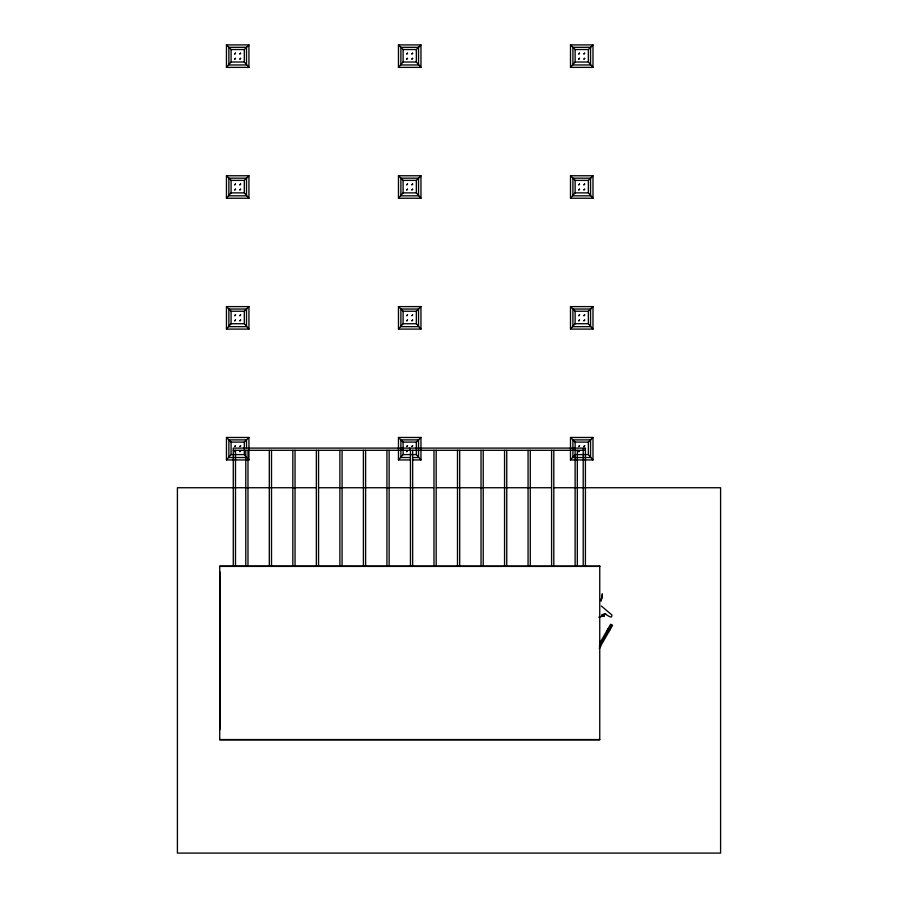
<?xml version="1.0" encoding="UTF-8"?>
<svg xmlns="http://www.w3.org/2000/svg" width="898" height="898" viewBox="0 0 898 898"><rect width="100%" height="100%" fill="white"/><g stroke="black" fill="none" stroke-linecap="round" stroke-linejoin="round"><path stroke-width="1.35" d="M601.435 599.292L602.266 593.645M599.729 643.192L610.651 624.267L612.559 625.378L599.325 648.289M599.314 646.1L611.605 624.817M599.482 648.378L600.762 646.156M226.453 44.9L231.078 49.525L231.078 62.018L226.453 67.384L248.937 67.384L248.937 44.9L226.453 44.9L226.453 67.384M226.453 175.761L231.078 180.386L231.078 192.879L226.453 198.233L226.453 175.761L248.937 175.761L248.937 198.233L226.453 198.233M398.476 44.9L403.101 49.525L403.101 62.018L398.476 67.384L398.476 44.9L420.96 44.9L420.96 67.384L398.476 67.384M226.453 306.611L231.078 311.236L231.078 323.729L226.453 329.095L226.453 306.611L248.937 306.611L248.937 329.095L226.453 329.095M398.476 175.761L403.101 180.386L403.101 192.879L398.476 198.233L398.476 175.761L420.96 175.761L420.96 198.233L398.476 198.233M226.453 437.472L231.078 442.097L231.078 454.59L226.453 459.944L226.453 437.472L248.937 437.472L248.937 459.944L226.453 459.944M570.499 44.9L575.124 49.525L575.124 62.018L570.499 67.384L592.983 67.384L592.983 44.9L570.499 44.9L570.499 67.384M398.476 306.611L403.101 311.236L403.101 323.729L398.476 329.095L398.476 306.611L420.96 306.611L420.96 329.095L398.476 329.095M570.499 175.761L575.124 180.386L575.124 192.879L570.499 198.233L570.499 175.761L592.983 175.761L592.983 198.233L570.499 198.233M398.476 459.944L398.476 437.472L403.101 442.097L403.101 454.59L398.476 459.944L410.375 459.944M570.499 306.611L575.124 311.236L575.124 323.729L570.499 329.095L592.983 329.095L592.983 306.611L570.499 306.611L570.499 329.095M575.124 454.59L570.499 459.944L570.499 437.472L592.983 437.472L592.983 459.944L570.499 459.944M231.078 49.525L244.312 49.525L248.937 44.9M231.078 180.386L244.312 180.386L248.937 175.761M403.101 49.525L416.335 49.525L420.96 44.9M231.078 311.236L244.312 311.236L248.937 306.611M403.101 180.386L416.335 180.386L420.96 175.761M575.124 49.525L588.358 49.525L592.983 44.9M231.078 442.097L244.312 442.097L248.937 437.472M403.101 311.236L416.335 311.236L420.96 306.611M575.124 180.386L588.358 180.386L592.983 175.761M403.101 442.097L416.335 442.097L420.96 437.472L420.96 459.944L413.024 459.944M575.124 311.236L588.358 311.236L592.983 306.611M570.499 437.472L575.124 442.097L588.358 442.097L592.983 437.472M598.775 617.173L604.242 615.938L603.029 615.601M601.84 614.558L606.161 614.21M231.078 62.018L244.312 62.018L248.937 67.384M403.101 62.018L416.335 62.018L420.96 67.384M575.124 62.018L588.358 62.018L592.983 67.384M231.078 192.879L244.312 192.879L248.937 198.233M403.101 192.879L416.335 192.879L420.96 198.233M575.124 192.879L588.358 192.879L592.983 198.233M231.078 323.729L244.312 323.729L248.937 329.095M403.101 323.729L416.335 323.729L420.96 329.095M575.124 323.729L588.358 323.729L592.983 329.095M398.476 437.472L420.96 437.472M585.417 448.529L583.206 448.529L583.206 565.965M233.278 450.302L585.417 450.302M234.748 450.919L235.489 450.919M234.748 451.649L235.489 451.649M231.078 454.59L244.312 454.59L246.512 457.531L228.867 457.531L228.867 439.885L246.512 439.885L246.512 448.035M403.101 454.59L416.335 454.59L420.96 459.944M576.449 454.59L588.358 454.59L592.983 459.944M410.397 457.531L400.89 457.531L400.89 439.885L418.535 439.885L418.535 457.531L413.114 457.531M316.006 487.737L177.411 487.737L177.411 853.1L720.589 853.1L720.589 487.737L553.999 487.737M318.801 487.737L433.599 487.737M436.406 487.737L551.192 487.737M599.752 566.167L219.718 566.077L219.718 739.862L599.752 739.862L599.752 566.077M219.718 566.391L599.752 566.391M219.718 739.559L599.752 739.559M601.503 615.848L604.231 615.938M601.323 606.004L611.931 614.995L611.763 616.107L611.325 617.038L609.865 616.78L604.231 613.514M608.081 628.723L609.989 629.835M606.711 631.092L608.62 632.203M247.32 458.339L248.937 459.944M588.358 49.525L588.358 62.018M588.358 180.386L588.358 192.879M588.358 311.236L588.358 323.729M588.358 442.097L588.358 454.59M585.417 565.965L585.417 448.102L233.278 448.102L233.278 565.976M577.324 450.302L577.324 565.976M575.124 442.097L575.124 565.976M553.808 450.302L553.808 565.976M551.596 450.302L551.596 565.976M530.28 450.302L530.28 565.976M528.069 450.302L528.069 565.976M506.753 450.302L506.753 565.976M504.553 450.302L504.553 565.976M483.225 450.302L483.225 565.976M481.025 450.302L481.025 565.976M459.709 450.302L459.709 565.976M457.497 450.302L457.497 565.976M436.181 450.302L436.181 565.976M433.981 450.302L433.981 565.976M416.335 49.525L416.335 62.018M416.335 180.386L416.335 192.879M416.335 311.236L416.335 323.729M416.335 442.097L416.335 454.59M412.653 450.302L412.653 565.976M410.453 450.302L410.453 565.976M409.713 448.102L409.713 450.302M389.137 450.302L389.137 565.976M386.926 450.302L386.926 565.976M365.609 450.302L365.609 565.976M363.398 450.302L363.398 565.976M342.082 450.302L342.082 565.976M339.882 450.302L339.882 565.976M318.554 450.302L318.554 565.976M316.354 450.302L316.354 565.976M295.038 450.302L295.038 565.976M292.827 450.302L292.827 565.976M271.51 450.302L271.51 565.976M269.299 450.302L269.299 565.976M247.983 450.302L247.983 565.976M245.783 450.302L245.783 565.976M244.312 49.525L244.312 62.018M244.312 180.386L244.312 192.879M244.312 311.236L244.312 323.729M244.312 442.097L244.312 454.59M235.489 450.302L235.489 565.976M220.089 572.116L220.089 729.692M602.322 595.037L601.054 600.852L602.322 595.037M246.512 47.313L228.867 47.313L228.867 64.959L246.512 64.959L246.512 47.313M418.535 47.313L400.89 47.313L400.89 64.959L418.535 64.959L418.535 47.313M590.558 47.313L572.913 47.313L572.913 64.959L590.558 64.959L590.558 47.313M235.489 53.195L234.748 53.936L235.489 53.195M240.63 53.195L239.901 53.936L240.63 53.195M407.512 53.195L406.772 53.936L407.512 53.195M412.653 53.195L411.924 53.936L412.653 53.195M579.536 53.195L578.795 53.936L579.536 53.195M584.677 53.195L583.947 53.936L584.677 53.195M235.489 58.348L234.748 59.077L235.489 58.348M240.63 58.348L239.901 59.077L240.63 58.348M407.512 58.348L406.772 59.077L407.512 58.348M412.653 58.348L411.924 59.077L412.653 58.348M579.536 58.348L578.795 59.077L579.536 58.348M584.677 58.348L583.947 59.077L584.677 58.348M246.512 178.174L228.867 178.174L228.867 195.82L246.512 195.82L246.512 178.174M418.535 178.174L400.89 178.174L400.89 195.82L418.535 195.82L418.535 178.174M590.558 178.174L572.913 178.174L572.913 195.82L590.558 195.82L590.558 178.174M235.489 184.056L234.748 184.786L235.489 184.056M240.63 184.056L239.901 184.786L240.63 184.056M407.512 184.056L406.772 184.786L407.512 184.056M412.653 184.056L411.924 184.786L412.653 184.056M579.536 184.056L578.795 184.786L579.536 184.056M584.677 184.056L583.947 184.786L584.677 184.056M235.489 189.197L234.748 189.938L235.489 189.197M240.63 189.197L239.901 189.938L240.63 189.197M407.512 189.197L406.772 189.938L407.512 189.197M412.653 189.197L411.924 189.938L412.653 189.197M579.536 189.197L578.795 189.938L579.536 189.197M584.677 189.197L583.947 189.938L584.677 189.197M246.512 309.035L228.867 309.035L228.867 326.67L246.512 326.67L246.512 309.035M418.535 309.035L400.89 309.035L400.89 326.67L418.535 326.67L418.535 309.035M590.558 309.035L572.913 309.035L572.913 326.67L590.558 326.67L590.558 309.035M235.489 314.917L234.748 315.647L235.489 314.917M240.63 314.917L239.901 315.647L240.63 314.917M407.512 314.917L406.772 315.647L407.512 314.917M412.653 314.917L411.924 315.647L412.653 314.917M579.536 314.917L578.795 315.647L579.536 314.917M584.677 314.917L583.947 315.647L584.677 314.917M235.489 320.058L234.748 320.788L235.489 320.058M240.63 320.058L239.901 320.788L240.63 320.058M407.512 320.058L406.772 320.788L407.512 320.058M412.653 320.058L411.924 320.788L412.653 320.058M579.536 320.058L578.795 320.788L579.536 320.058M584.677 320.058L583.947 320.788L584.677 320.058M590.558 439.885L572.913 439.885L572.913 457.531L590.558 457.531L590.558 439.885M235.489 445.767L234.748 446.508L235.489 445.767M240.63 445.767L239.901 446.508L240.63 445.767M407.512 445.767L406.772 446.508L407.512 445.767M412.653 445.767L411.924 446.508L412.653 445.767M579.536 445.767L578.795 446.508L579.536 445.767M584.677 445.767L583.947 446.508L584.677 445.767M240.63 450.919L239.901 451.649L240.63 450.919M407.512 450.919L406.772 451.649L407.512 450.919M579.536 450.919L578.795 451.649L579.536 450.919"/></g></svg>
